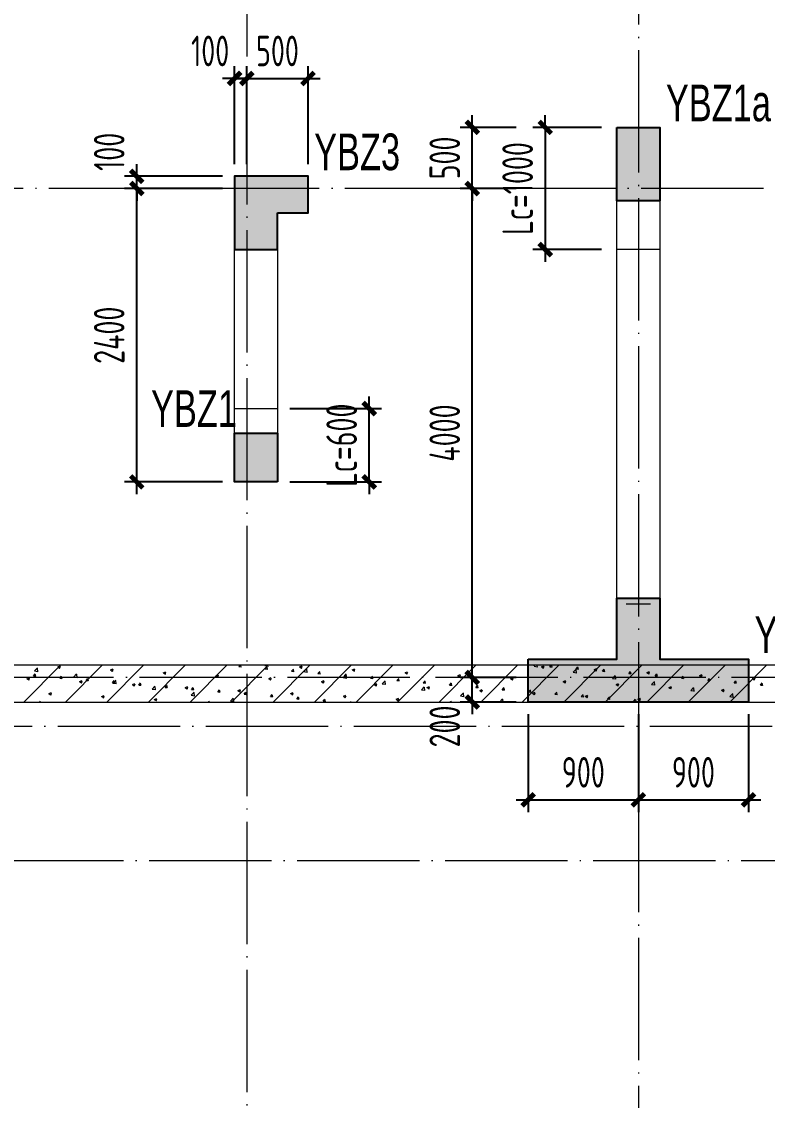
# Model space of a CAD drawing. Extents: x 5874492 to 7194610, y -939842 to -279257.
# Drawn here: x 6312903 to 6318999, y -479348 to -470524 of the extents above; entities that cross this region are included whole.
import ezdxf

# ---------------------------------------------------------------- set-up
doc = ezdxf.new("R2010")
doc.units = 0
doc.header["$LTSCALE"] = 1000
doc.linetypes.add('DOTE', pattern=[2.42, 2, -0.2, 0.02, -0.2])
for name, color, linetype, lineweight in [('A-轴线-塔楼', 1, 'DOTE', 9), ('A-轴线-隔墙', 41, 'DOTE', 9), ('S-基础-DQ', 6, 'Continuous', 20), ('S-基础-HATCH', 251, 'Continuous', 20), ('S-墙柱-DIM', 3, 'Continuous', 20), ('S-墙柱-Lc填充', 8, 'Continuous', 20), ('S-墙柱-WALL', 6, 'Continuous', 20), ('S-轴网-轴线', 1, 'DOTE', 9), ('S-通用-TEXT', 7, 'Continuous', 20)]:
    doc.layers.add(name, color=color, linetype=linetype, lineweight=lineweight)
doc.layers.add('COLU_TH', color=5, linetype='Continuous')
doc.styles.add('BW_Dim', font='Bweng.shx', dxfattribs={"width": 0.7, "bigfont": 'hztxt.shx'})
doc.styles.add('TSSD_Dimension', font='tssdeng.shx', dxfattribs={"width": 0.7, "bigfont": 'tssdchn.shx'})
doc.dimstyles.new('TSSD_100_100', dxfattribs={"dimtxt": 250, "dimasz": 100, "dimexe": 100, "dimexo": 100, "dimgap": 100, "dimtad": 1, "dimdec": 0, "dimzin": 0, "dimdsep": 46, "dimtxsty": 'TSSD_Dimension', "dimblk": 'ARCHTICK', "dimcen": 0, "dimdle": 100, "dimclrt": 7, "dimadec": 0, "dimazin": 0, "dimtfac": 1, "dimtdec": 0, "dimtix": 1, "dimtmove": 2, "dimatfit": 0, "dimfxl": 0, "dimtolj": 1, "dimtzin": 0, "dimarcsym": 0})

# ---------------------------------------------------------------- blocks, each defined once
blk = doc.blocks.new('_ArchTick')
at = {"color": 0, "linetype": 'ByBlock', "const_width": 0.4}
blk.add_lwpolyline([(-0.5, -0.5), (0.5, 0.5)], dxfattribs=at)
blk = doc.blocks.new('*D1912')
at = {"layer": 'Defpoints', "color": 0, "transparency": 16777216}
for p in [(6313844.5, -471889.2), (6314644.5, -471889.2), (6314644.5, -474289.2)]:
    blk.add_point(p, dxfattribs=at)
at = {"layer": 'S-墙柱-DIM', "color": 0, "lineweight": -2, "transparency": 16777216}
for p, q in [((6313844.5, -474389.2), (6313844.5, -471789.2)), ((6314544.5, -471889.2), (6313744.5, -471889.2)), ((6314544.5, -474289.2), (6313744.5, -474289.2))]:
    blk.add_line(p, q, dxfattribs=at)
at = {"layer": 'S-墙柱-DIM', "color": 0, "lineweight": -2, "transparency": 16777216, "xscale": 100, "yscale": 100, "zscale": 100}
for p, rotation in [((6313844.5, -471889.2), 90), ((6313844.5, -474289.2), 270)]:
    blk.add_blockref('_ArchTick', p, dxfattribs=dict(at, rotation=rotation))
at = {"layer": 'S-墙柱-DIM', "color": 7, "transparency": 16777216, "insert": (6313619.5, -473089.2), "char_height": 250, "attachment_point": 5, "rotation": 90, "style": 'TSSD_Dimension'}
blk.add_mtext('\\A1;2400', dxfattribs=at)
blk = doc.blocks.new('*D1913')
at = {"layer": 'Defpoints', "color": 0, "transparency": 16777216}
for p in [(6313844.5, -471789.2), (6314644.5, -471789.2), (6314644.5, -471889.2)]:
    blk.add_point(p, dxfattribs=at)
at = {"layer": 'S-墙柱-DIM', "color": 0, "lineweight": -2, "transparency": 16777216}
for p, q in [((6313844.5, -471789.2), (6313844.5, -471689.2)), ((6314544.5, -471789.2), (6313744.5, -471789.2)), ((6313844.5, -471889.2), (6313844.5, -471789.2)), ((6314544.5, -471889.2), (6313744.5, -471889.2)), ((6313844.5, -471889.2), (6313844.5, -471989.2))]:
    blk.add_line(p, q, dxfattribs=at)
at = {"layer": 'S-墙柱-DIM', "color": 0, "lineweight": -2, "transparency": 16777216, "xscale": 100, "yscale": 100, "zscale": 100}
for p, rotation in [((6313844.5, -471789.2), 270), ((6313844.5, -471889.2), 90)]:
    blk.add_blockref('_ArchTick', p, dxfattribs=dict(at, rotation=rotation))
at = {"layer": 'S-墙柱-DIM', "color": 7, "transparency": 16777216, "insert": (6313619.5, -471589.2), "char_height": 250, "attachment_point": 5, "rotation": 90, "style": 'TSSD_Dimension'}
blk.add_mtext('\\A1;100', dxfattribs=at)
blk = doc.blocks.new('*D1914')
at = {"layer": 'Defpoints', "color": 0, "transparency": 16777216}
for p in [(6314744.5, -470989.2), (6314644.5, -471789.2), (6314744.5, -471789.2)]:
    blk.add_point(p, dxfattribs=at)
at = {"layer": 'S-墙柱-DIM', "color": 0, "lineweight": -2, "transparency": 16777216}
for p, q in [((6314644.5, -471689.2), (6314644.5, -470889.2)), ((6314744.5, -471689.2), (6314744.5, -470889.2)), ((6314644.5, -470989.2), (6314544.5, -470989.2)), ((6314644.5, -470989.2), (6314744.5, -470989.2)), ((6314744.5, -470989.2), (6314844.5, -470989.2))]:
    blk.add_line(p, q, dxfattribs=at)
at = {"layer": 'S-墙柱-DIM', "color": 0, "lineweight": -2, "transparency": 16777216, "xscale": 100, "yscale": 100, "zscale": 100}
blk.add_blockref('_ArchTick', (6314644.5, -470989.2), dxfattribs=at)
at = {"layer": 'S-墙柱-DIM', "color": 0, "lineweight": -2, "transparency": 16777216, "xscale": 100, "yscale": 100, "zscale": 100, "rotation": 180}
blk.add_blockref('_ArchTick', (6314744.5, -470989.2), dxfattribs=at)
at = {"layer": 'S-墙柱-DIM', "color": 7, "transparency": 16777216, "insert": (6314444.5, -470764.2), "char_height": 250, "attachment_point": 5, "style": 'TSSD_Dimension'}
blk.add_mtext('\\A1;100', dxfattribs=at)
blk = doc.blocks.new('*D1915')
at = {"layer": 'Defpoints', "color": 0, "transparency": 16777216}
for p in [(6315244.5, -470989.2), (6314744.5, -471789.2), (6315244.5, -471789.2)]:
    blk.add_point(p, dxfattribs=at)
at = {"layer": 'S-墙柱-DIM', "color": 0, "lineweight": -2, "transparency": 16777216}
for p, q in [((6314744.5, -471689.2), (6314744.5, -470889.2)), ((6315244.5, -471689.2), (6315244.5, -470889.2)), ((6314744.5, -470989.2), (6314644.5, -470989.2)), ((6314744.5, -470989.2), (6315244.5, -470989.2)), ((6315244.5, -470989.2), (6315344.5, -470989.2))]:
    blk.add_line(p, q, dxfattribs=at)
at = {"layer": 'S-墙柱-DIM', "color": 0, "lineweight": -2, "transparency": 16777216, "xscale": 100, "yscale": 100, "zscale": 100}
blk.add_blockref('_ArchTick', (6314744.5, -470989.2), dxfattribs=at)
at = {"layer": 'S-墙柱-DIM', "color": 0, "lineweight": -2, "transparency": 16777216, "xscale": 100, "yscale": 100, "zscale": 100, "rotation": 180}
blk.add_blockref('_ArchTick', (6315244.5, -470989.2), dxfattribs=at)
at = {"layer": 'S-墙柱-DIM', "color": 7, "transparency": 16777216, "insert": (6314994.5, -470764.2), "char_height": 250, "attachment_point": 5, "style": 'TSSD_Dimension'}
blk.add_mtext('\\A1;500', dxfattribs=at)
blk = doc.blocks.new('*D1925')
at = {"layer": 'Defpoints', "color": 0, "transparency": 16777216}
for p in [(6316587.1, -475889.2), (6317044.5, -475889.2), (6317044.5, -476089.2)]:
    blk.add_point(p, dxfattribs=at)
at = {"layer": 'S-墙柱-DIM', "color": 0, "lineweight": -2, "transparency": 16777216}
for p, q in [((6316587.1, -475889.2), (6316587.1, -475789.2)), ((6316944.5, -475889.2), (6316487.1, -475889.2)), ((6316587.1, -476089.2), (6316587.1, -475889.2)), ((6316944.5, -476089.2), (6316487.1, -476089.2)), ((6316587.1, -476089.2), (6316587.1, -476189.2))]:
    blk.add_line(p, q, dxfattribs=at)
at = {"layer": 'S-墙柱-DIM', "color": 0, "lineweight": -2, "transparency": 16777216, "xscale": 100, "yscale": 100, "zscale": 100}
for p, rotation in [((6316587.1, -475889.2), 270), ((6316587.1, -476089.2), 90)]:
    blk.add_blockref('_ArchTick', p, dxfattribs=dict(at, rotation=rotation))
at = {"layer": 'S-墙柱-DIM', "color": 7, "transparency": 16777216, "insert": (6316362.1, -476289.2), "char_height": 250, "attachment_point": 5, "rotation": 90, "style": 'TSSD_Dimension'}
blk.add_mtext('\\A1;200', dxfattribs=at)
blk = doc.blocks.new('*D1926')
at = {"layer": 'Defpoints', "color": 0, "transparency": 16777216}
for p in [(6316587.1, -471889.2), (6317044.5, -471889.2), (6317044.5, -475889.2)]:
    blk.add_point(p, dxfattribs=at)
at = {"layer": 'S-墙柱-DIM', "color": 0, "lineweight": -2, "transparency": 16777216}
for p, q in [((6316587.1, -475989.2), (6316587.1, -471789.2)), ((6316944.5, -471889.2), (6316487.1, -471889.2)), ((6316944.5, -475889.2), (6316487.1, -475889.2))]:
    blk.add_line(p, q, dxfattribs=at)
at = {"layer": 'S-墙柱-DIM', "color": 0, "lineweight": -2, "transparency": 16777216, "xscale": 100, "yscale": 100, "zscale": 100}
for p, rotation in [((6316587.1, -471889.2), 90), ((6316587.1, -475889.2), 270)]:
    blk.add_blockref('_ArchTick', p, dxfattribs=dict(at, rotation=rotation))
at = {"layer": 'S-墙柱-DIM', "color": 7, "transparency": 16777216, "insert": (6316362.1, -473889.2), "char_height": 250, "attachment_point": 5, "rotation": 90, "style": 'TSSD_Dimension'}
blk.add_mtext('\\A1;4000', dxfattribs=at)
blk = doc.blocks.new('*D1927')
at = {"layer": 'Defpoints', "color": 0, "transparency": 16777216}
for p in [(6316587.1, -471389.2), (6317044.5, -471389.2), (6317044.5, -471889.2)]:
    blk.add_point(p, dxfattribs=at)
at = {"layer": 'S-墙柱-DIM', "color": 0, "lineweight": -2, "transparency": 16777216}
for p, q in [((6316587.1, -471389.2), (6316587.1, -471289.2)), ((6316944.5, -471389.2), (6316487.1, -471389.2)), ((6316587.1, -471889.2), (6316587.1, -471389.2)), ((6316944.5, -471889.2), (6316487.1, -471889.2)), ((6316587.1, -471889.2), (6316587.1, -471989.2))]:
    blk.add_line(p, q, dxfattribs=at)
at = {"layer": 'S-墙柱-DIM', "color": 0, "lineweight": -2, "transparency": 16777216, "xscale": 100, "yscale": 100, "zscale": 100}
for p, rotation in [((6316587.1, -471389.2), 270), ((6316587.1, -471889.2), 90)]:
    blk.add_blockref('_ArchTick', p, dxfattribs=dict(at, rotation=rotation))
at = {"layer": 'S-墙柱-DIM', "color": 7, "transparency": 16777216, "insert": (6316362.1, -471639.2), "char_height": 250, "attachment_point": 5, "rotation": 90, "style": 'TSSD_Dimension'}
blk.add_mtext('\\A1;500', dxfattribs=at)
blk = doc.blocks.new('*D1928')
at = {"layer": 'Defpoints', "color": 0, "transparency": 16777216}
for p in [(6317044.5, -476089.2), (6317944.5, -476089.2), (6317944.5, -476889.2)]:
    blk.add_point(p, dxfattribs=at)
at = {"layer": 'S-墙柱-DIM', "color": 0, "lineweight": -2, "transparency": 16777216}
for p, q in [((6317044.5, -476189.2), (6317044.5, -476989.2)), ((6317944.5, -476189.2), (6317944.5, -476989.2)), ((6316944.5, -476889.2), (6318044.5, -476889.2))]:
    blk.add_line(p, q, dxfattribs=at)
at = {"layer": 'S-墙柱-DIM', "color": 0, "lineweight": -2, "transparency": 16777216, "xscale": 100, "yscale": 100, "zscale": 100, "rotation": 180}
blk.add_blockref('_ArchTick', (6317044.5, -476889.2), dxfattribs=at)
at = {"layer": 'S-墙柱-DIM', "color": 0, "lineweight": -2, "transparency": 16777216, "xscale": 100, "yscale": 100, "zscale": 100}
blk.add_blockref('_ArchTick', (6317944.5, -476889.2), dxfattribs=at)
at = {"layer": 'S-墙柱-DIM', "color": 7, "transparency": 16777216, "insert": (6317494.5, -476664.2), "char_height": 250, "attachment_point": 5, "style": 'TSSD_Dimension'}
blk.add_mtext('\\A1;900', dxfattribs=at)
blk = doc.blocks.new('*D1929')
at = {"layer": 'Defpoints', "color": 0, "transparency": 16777216}
for p in [(6317944.5, -476089.2), (6318844.5, -476089.2), (6318844.5, -476889.2)]:
    blk.add_point(p, dxfattribs=at)
at = {"layer": 'S-墙柱-DIM', "color": 0, "lineweight": -2, "transparency": 16777216}
for p, q in [((6317944.5, -476189.2), (6317944.5, -476989.2)), ((6318844.5, -476189.2), (6318844.5, -476989.2)), ((6317844.5, -476889.2), (6318944.5, -476889.2))]:
    blk.add_line(p, q, dxfattribs=at)
at = {"layer": 'S-墙柱-DIM', "color": 0, "lineweight": -2, "transparency": 16777216, "xscale": 100, "yscale": 100, "zscale": 100, "rotation": 180}
blk.add_blockref('_ArchTick', (6317944.5, -476889.2), dxfattribs=at)
at = {"layer": 'S-墙柱-DIM', "color": 0, "lineweight": -2, "transparency": 16777216, "xscale": 100, "yscale": 100, "zscale": 100}
blk.add_blockref('_ArchTick', (6318844.5, -476889.2), dxfattribs=at)
at = {"layer": 'S-墙柱-DIM', "color": 7, "transparency": 16777216, "insert": (6318394.5, -476664.2), "char_height": 250, "attachment_point": 5, "style": 'TSSD_Dimension'}
blk.add_mtext('\\A1;900', dxfattribs=at)
blk = doc.blocks.new('*D1939')
at = {"layer": 'Defpoints', "color": 0, "transparency": 16777216}
for p in [(6314994.5, -473689.2), (6315744.5, -473689.2), (6314994.5, -474289.2)]:
    blk.add_point(p, dxfattribs=at)
at = {"layer": 'S-墙柱-DIM', "color": 0, "lineweight": -2, "transparency": 16777216}
for p, q in [((6315744.5, -473689.2), (6315744.5, -473589.2)), ((6315094.5, -473689.2), (6315844.5, -473689.2)), ((6315744.5, -474289.2), (6315744.5, -473689.2)), ((6315094.5, -474289.2), (6315844.5, -474289.2)), ((6315744.5, -474289.2), (6315744.5, -474389.2))]:
    blk.add_line(p, q, dxfattribs=at)
at = {"layer": 'S-墙柱-DIM', "color": 0, "lineweight": -2, "transparency": 16777216, "xscale": 100, "yscale": 100, "zscale": 100}
for p, rotation in [((6315744.5, -473689.2), 270), ((6315744.5, -474289.2), 90)]:
    blk.add_blockref('_ArchTick', p, dxfattribs=dict(at, rotation=rotation))
at = {"layer": 'S-墙柱-DIM', "color": 7, "transparency": 16777216, "insert": (6315519.5, -473989.2), "char_height": 250, "attachment_point": 5, "rotation": 90, "style": 'TSSD_Dimension'}
blk.add_mtext('\\A1;Lc=600', dxfattribs=at)
blk = doc.blocks.new('*D1941')
at = {"layer": 'Defpoints', "color": 0, "transparency": 16777216}
for p in [(6317744.5, -471389.2), (6317183, -472389.2), (6317744.5, -472389.2)]:
    blk.add_point(p, dxfattribs=at)
at = {"layer": 'S-墙柱-DIM', "color": 0, "lineweight": -2, "transparency": 16777216}
for p, q in [((6317183, -471389.2), (6317183, -471289.2)), ((6317644.5, -471389.2), (6317083, -471389.2)), ((6317183, -471389.2), (6317183, -472389.2)), ((6317644.5, -472389.2), (6317083, -472389.2)), ((6317183, -472389.2), (6317183, -472489.2))]:
    blk.add_line(p, q, dxfattribs=at)
at = {"layer": 'S-墙柱-DIM', "color": 0, "lineweight": -2, "transparency": 16777216, "xscale": 100, "yscale": 100, "zscale": 100}
for p, rotation in [((6317183, -471389.2), 270), ((6317183, -472389.2), 90)]:
    blk.add_blockref('_ArchTick', p, dxfattribs=dict(at, rotation=rotation))
at = {"layer": 'S-墙柱-DIM', "color": 7, "transparency": 16777216, "insert": (6316958, -471889.2), "char_height": 250, "attachment_point": 5, "rotation": 90, "style": 'TSSD_Dimension'}
blk.add_mtext('\\A1;Lc=1000', dxfattribs=at)
blk = doc.blocks.new('A$C3FF375C5')
at = {"layer": 'A-轴线-塔楼', "linetype": 'DOTE', "ltscale": 0.5}
for p, q in [((30300, 18440.3), (30300, -8548.9)), ((27100, 8500), (27100, -8548.9)), ((33741.8, 4000), (12955.9, 4000)), ((59891.4, 0), (-2283.6, 0))]:
    blk.add_line(p, q, dxfattribs=at)
at = {"layer": 'A-轴线-隔墙', "ltscale": 0.5}
for p, q in [((33814.3, -400), (-2283.6, -400)), ((38190.5, -1500), (-2283.6, -1500))]:
    blk.add_line(p, q, dxfattribs=at)
blk = doc.blocks.new('sfdgjhgfhgkjhk')
at = {"layer": 'S-基础-DQ'}
for points in [[(6945492.3, 358792.4), (6945492.3, 356336.1), (6963809.2, 356336.1), (6963809.2, 354236.1), (6966809.2, 354236.1), (6966809.2, 354586.1), (6971909.2, 354586.1), (6971909.2, 347036.1), (6977909.2, 347036.1), (6977909.2, 339686.1), (6931592.3, 339686.1), (6931592.3, 336293.7)], [(6931892.3, 336293.7), (6931892.3, 339386.1), (6978209.2, 339386.1), (6978209.2, 347336.1), (6972209.2, 347336.1), (6972209.2, 354886.1), (6966509.2, 354886.1), (6966509.2, 354536.1), (6964109.2, 354536.1), (6964109.2, 356636.1), (6945792.3, 356636.1), (6945792.3, 358792.4)]]:
    blk.add_lwpolyline(points, dxfattribs=at)
at = {"layer": 'S-基础-HATCH'}
for p, q in [((6956186.8, 339386.1), (6956486.8, 339686.1)), ((6956274.1, 339640.7), (6956297.5, 339665)), ((6956301.4, 339633.7), (6956298.1, 339662.2)), ((6956463.1, 339673.5), (6956484.1, 339681.6)), ((6956463.1, 339673.5), (6956478, 339663.5)), ((6956478.7, 339660.1), (6956484.8, 339678.3)), ((6956526.3, 339386.1), (6956826.3, 339686.1)), ((6956865.7, 339386.1), (6957165.7, 339686.1)), ((6956894.2, 339649.5), (6956915.2, 339657.6)), ((6956894.2, 339649.5), (6956909.2, 339639.4)), ((6956909.8, 339636.1), (6956915.9, 339654.2)), ((6957205.1, 339386.1), (6957505.1, 339686.1)), ((6957544.5, 339386.1), (6957844.5, 339686.1)), ((6957883.9, 339386.1), (6958183.9, 339686.1)), ((6957944.9, 339675.2), (6957954.1, 339686.1)), ((6957944.9, 339675.2), (6957962.8, 339673.6)), ((6957963.5, 339670.3), (6957960.6, 339686.1)), ((6958024.2, 339684.8), (6958024.6, 339686.1)), ((6958155.4, 339684.6), (6958156.8, 339686.1)), ((6958155.4, 339684.6), (6958182.1, 339680.5)), ((6958160.1, 339656.4), (6958174.5, 339673.6)), ((6958160.1, 339656.4), (6958178, 339654.8)), ((6958178.7, 339651.4), (6958175.2, 339670.3)), ((6958182.7, 339677.6), (6958181.7, 339686.1)), ((6958223.3, 339386.1), (6958523.3, 339686.1)), ((6958375.3, 339637.5), (6958389.7, 339654.8)), ((6958393.9, 339632.6), (6958390.4, 339651.4)), ((6958439.7, 339674.2), (6958460.7, 339682.2)), ((6958439.7, 339674.2), (6958454.6, 339664.1)), ((6958455.3, 339660.8), (6958461.4, 339678.9)), ((6958475.6, 339635), (6958498.9, 339659.3)), ((6958502.9, 339628), (6958499.6, 339656.5)), ((6958562.7, 339386.1), (6958862.7, 339686.1)), ((6958870.9, 339650.2), (6958891.9, 339658.2)), ((6958870.9, 339650.2), (6958885.8, 339640.1)), ((6958886.5, 339636.8), (6958892.5, 339654.9)), ((6958902.1, 339386.1), (6959202.1, 339686.1)), ((6959241.5, 339386.1), (6959541.5, 339686.1)), ((6959581, 339386.1), (6959881, 339686.1)), ((6959920.4, 339386.1), (6960220.4, 339686.1)), ((6960000.8, 339685.5), (6960001, 339686.1)), ((6960259.8, 339386.1), (6960559.8, 339686.1)), ((6960356.8, 339678.9), (6960363.7, 339686.1)), ((6960356.8, 339678.9), (6960383.5, 339674.8)), ((6960384.1, 339671.9), (6960382.5, 339686.1)), ((6960416.3, 339674.8), (6960437.4, 339682.9)), ((6960416.3, 339674.8), (6960431.3, 339664.8)), ((6960431.9, 339661.4), (6960438, 339679.6)), ((6960485.4, 339674.9), (6960494.8, 339686.1)), ((6960485.4, 339674.9), (6960503.3, 339673.4)), ((6960504, 339670), (6960501, 339686.1)), ((6960599.2, 339386.1), (6960899.2, 339686.1)), ((6960677, 339629.3), (6960700.4, 339653.6)), ((6960700.6, 339656.1), (6960715, 339673.3)), ((6960700.6, 339656.1), (6960718.5, 339654.5)), ((6960704.3, 339622.3), (6960701, 339650.8)), ((6960719.2, 339651.2), (6960715.7, 339670)), ((6960847.5, 339650.8), (6960868.5, 339658.9)), ((6960847.5, 339650.8), (6960862.4, 339640.7)), ((6960863.1, 339637.4), (6960869.2, 339655.5)), ((6960915.8, 339637.3), (6960930.2, 339654.5)), ((6960934.4, 339632.4), (6960930.9, 339651.2)), ((6960938.6, 339386.1), (6961238.6, 339686.1)), ((6961278, 339386.1), (6961578, 339686.1)), ((6961617.4, 339386.1), (6961917.4, 339686.1)), ((6961956.8, 339386.1), (6962256.8, 339686.1)), ((6961977.4, 339686.1), (6961977.4, 339686.1)), ((6956211, 339576.8), (6956232, 339584.8)), ((6956211, 339576.8), (6956226, 339566.7)), ((6956226.6, 339563.4), (6956232.7, 339581.5)), ((6956265.1, 339600.1), (6956279.6, 339617.4)), ((6956265.1, 339600.1), (6956283, 339598.6)), ((6956274.1, 339640.7), (6956300.8, 339636.5)), ((6956283.7, 339595.2), (6956280.2, 339614)), ((6956480.3, 339581.3), (6956494.7, 339598.5)), ((6956480.3, 339581.3), (6956498.2, 339579.7)), ((6956498.9, 339576.4), (6956495.4, 339595.2)), ((6956594.3, 339591), (6956617.7, 339615.4)), ((6956594.3, 339591), (6956621, 339586.9)), ((6956621.6, 339584), (6956618.3, 339612.5)), ((6956642.2, 339552.7), (6956663.2, 339560.8)), ((6956657.8, 339539.3), (6956663.8, 339557.5)), ((6956695.5, 339562.5), (6956709.9, 339579.7)), ((6956695.5, 339562.5), (6956713.4, 339560.9)), ((6956714.1, 339557.6), (6956710.6, 339576.4)), ((6956910.6, 339543.7), (6956925.1, 339560.9)), ((6956914.5, 339541.4), (6956937.8, 339565.7)), ((6956929.2, 339538.7), (6956925.8, 339557.5)), ((6956941.8, 339534.4), (6956938.5, 339562.8)), ((6957325.4, 339625.5), (6957346.4, 339633.5)), ((6957325.4, 339625.5), (6957340.3, 339615.4)), ((6957341, 339612.1), (6957347.1, 339630.2)), ((6957756.5, 339601.4), (6957777.5, 339609.5)), ((6957756.5, 339601.4), (6957771.4, 339591.4)), ((6957772.1, 339588.1), (6957778.2, 339606.2)), ((6958187.7, 339577.4), (6958208.7, 339585.5)), ((6958187.7, 339577.4), (6958202.6, 339567.4)), ((6958203.2, 339564), (6958209.3, 339582.2)), ((6958375.3, 339637.5), (6958393.2, 339636)), ((6958475.6, 339635), (6958502.2, 339630.8)), ((6958590.4, 339618.7), (6958604.9, 339635.9)), ((6958590.4, 339618.7), (6958608.4, 339617.1)), ((6958609, 339613.8), (6958605.6, 339632.6)), ((6958618.8, 339553.4), (6958639.8, 339561.5)), ((6958634.4, 339540), (6958640.5, 339558.1)), ((6958795.7, 339585.3), (6958819.1, 339609.7)), ((6958795.7, 339585.3), (6958822.4, 339581.2)), ((6958805.6, 339599.9), (6958820.1, 339617.1)), ((6958805.6, 339599.9), (6958823.5, 339598.3)), ((6958823.1, 339578.3), (6958819.7, 339606.8)), ((6958824.2, 339595), (6958820.7, 339613.8)), ((6959020.8, 339581.1), (6959035.2, 339598.3)), ((6959020.8, 339581.1), (6959038.7, 339579.5)), ((6959039.4, 339576.1), (6959035.9, 339594.9)), ((6959115.9, 339535.7), (6959139.3, 339560)), ((6959143.2, 339528.7), (6959139.9, 339557.1)), ((6959236, 339562.2), (6959250.4, 339579.5)), ((6959236, 339562.2), (6959253.9, 339560.7)), ((6959254.6, 339557.3), (6959251.1, 339576.1)), ((6959302, 339626.1), (6959323, 339634.2)), ((6959302, 339626.1), (6959316.9, 339616.1)), ((6959317.6, 339612.7), (6959323.7, 339630.9)), ((6959451.1, 339543.4), (6959465.6, 339560.6)), ((6959469.7, 339538.5), (6959466.3, 339557.3)), ((6959733.1, 339602.1), (6959754.1, 339610.2)), ((6959733.1, 339602.1), (6959748.1, 339592)), ((6959748.7, 339588.7), (6959754.8, 339606.8)), ((6960164.3, 339578.1), (6960185.3, 339586.1)), ((6960164.3, 339578.1), (6960179.2, 339568)), ((6960179.9, 339564.7), (6960186, 339582.8)), ((6960595.4, 339554), (6960616.4, 339562.1)), ((6960611, 339540.7), (6960617.1, 339558.8)), ((6960677, 339629.3), (6960703.7, 339625.1)), ((6960915.8, 339637.3), (6960933.7, 339635.7)), ((6960997.2, 339579.6), (6961020.5, 339604)), ((6960997.2, 339579.6), (6961023.8, 339575.5)), ((6961024.5, 339572.6), (6961021.2, 339601.1)), ((6961130.9, 339618.5), (6961145.4, 339635.7)), ((6961130.9, 339618.5), (6961148.9, 339616.9)), ((6961149.5, 339613.5), (6961146.1, 339632.3)), ((6961278.6, 339626.8), (6961299.6, 339634.8)), ((6961278.6, 339626.8), (6961293.5, 339616.7)), ((6961294.2, 339613.4), (6961300.3, 339631.5)), ((6961346.1, 339599.6), (6961360.6, 339616.9)), ((6961346.1, 339599.6), (6961364.1, 339598.1)), ((6961364.7, 339594.7), (6961361.2, 339613.5)), ((6961561.3, 339580.8), (6961575.8, 339598)), ((6961561.3, 339580.8), (6961579.2, 339579.2)), ((6961579.9, 339575.9), (6961576.4, 339594.7)), ((6961709.8, 339602.8), (6961730.8, 339610.8)), ((6961709.8, 339602.8), (6961724.7, 339592.7)), ((6961725.4, 339589.4), (6961731.4, 339607.5)), ((6961776.5, 339562), (6961790.9, 339579.2)), ((6961776.5, 339562), (6961794.4, 339560.4)), ((6961795.1, 339557.1), (6961791.6, 339575.9)), ((6961991.7, 339543.2), (6962006.1, 339560.4)), ((6962010.3, 339538.2), (6962006.8, 339557)), ((6962140.9, 339578.7), (6962161.9, 339586.8)), ((6962140.9, 339578.7), (6962155.8, 339568.7)), ((6962156.5, 339565.3), (6962162.6, 339583.5)), ((6956642.2, 339552.7), (6956657.1, 339542.7)), ((6956910.6, 339543.7), (6956928.6, 339542.1)), ((6956914.5, 339541.4), (6956941.1, 339537.2)), ((6957073.3, 339528.7), (6957094.3, 339536.8)), ((6957073.3, 339528.7), (6957088.2, 339518.6)), ((6957088.9, 339515.3), (6957095, 339533.4)), ((6957125.8, 339524.8), (6957140.3, 339542.1)), ((6957125.8, 339524.8), (6957143.7, 339523.3)), ((6957144.4, 339519.9), (6957140.9, 339538.7)), ((6957234.6, 339491.7), (6957258, 339516)), ((6957234.6, 339491.7), (6957261.3, 339487.6)), ((6957262, 339484.7), (6957258.7, 339513.2)), ((6957341, 339506), (6957355.5, 339523.2)), ((6957341, 339506), (6957358.9, 339504.4)), ((6957359.6, 339501.1), (6957356.1, 339519.9)), ((6957504.5, 339504.7), (6957525.5, 339512.7)), ((6957504.5, 339504.7), (6957519.4, 339494.6)), ((6957520, 339491.3), (6957526.1, 339509.4)), ((6957556.2, 339487.2), (6957570.6, 339504.4)), ((6957556.2, 339487.2), (6957574.1, 339485.6)), ((6957574.8, 339482.3), (6957571.3, 339501.1)), ((6957771.3, 339468.4), (6957785.8, 339485.6)), ((6957771.3, 339468.4), (6957789.3, 339466.8)), ((6957789.9, 339463.4), (6957786.5, 339482.2)), ((6957935.6, 339480.7), (6957956.6, 339488.7)), ((6957935.6, 339480.7), (6957950.5, 339470.6)), ((6957951.2, 339467.3), (6957957.3, 339485.4)), ((6958618.8, 339553.4), (6958633.7, 339543.3)), ((6959049.9, 339529.4), (6959070.9, 339537.4)), ((6959049.9, 339529.4), (6959064.9, 339519.3)), ((6959065.5, 339516), (6959071.6, 339534.1)), ((6959115.9, 339535.7), (6959142.6, 339531.5)), ((6959436.1, 339486), (6959459.4, 339510.4)), ((6959436.1, 339486), (6959462.8, 339481.9)), ((6959451.1, 339543.4), (6959469.1, 339541.8)), ((6959463.4, 339479), (6959460.1, 339507.5)), ((6959481.1, 339505.3), (6959502.1, 339513.4)), ((6959481.1, 339505.3), (6959496, 339495.3)), ((6959496.7, 339491.9), (6959502.7, 339510.1)), ((6959666.3, 339524.6), (6959680.8, 339541.8)), ((6959666.3, 339524.6), (6959684.3, 339523)), ((6959684.9, 339519.7), (6959681.5, 339538.5)), ((6959881.5, 339505.8), (6959896, 339523)), ((6959881.5, 339505.8), (6959899.4, 339504.2)), ((6959900.1, 339500.8), (6959896.6, 339519.6)), ((6959912.2, 339481.3), (6959933.2, 339489.4)), ((6959912.2, 339481.3), (6959927.1, 339471.2)), ((6959927.8, 339467.9), (6959933.9, 339486)), ((6960096.7, 339486.9), (6960111.1, 339504.2)), ((6960096.7, 339486.9), (6960114.6, 339485.4)), ((6960115.3, 339482), (6960111.8, 339500.8)), ((6960311.9, 339468.1), (6960326.3, 339485.3)), ((6960311.9, 339468.1), (6960329.8, 339466.5)), ((6960330.5, 339463.2), (6960327, 339482)), ((6960595.4, 339554), (6960610.3, 339544)), ((6961026.6, 339530), (6961047.6, 339538.1)), ((6961026.6, 339530), (6961041.5, 339520)), ((6961042.1, 339516.6), (6961048.2, 339534.8)), ((6961317.3, 339530), (6961340.7, 339554.3)), ((6961317.3, 339530), (6961344, 339525.8)), ((6961344.7, 339523), (6961341.3, 339551.4)), ((6961457.7, 339506), (6961478.7, 339514.1)), ((6961457.7, 339506), (6961472.6, 339495.9)), ((6961473.3, 339492.6), (6961479.4, 339510.7)), ((6961637.5, 339480.3), (6961660.9, 339504.7)), ((6961637.5, 339480.3), (6961664.2, 339476.2)), ((6961664.8, 339473.3), (6961661.5, 339501.8)), ((6961888.8, 339482), (6961909.8, 339490)), ((6961888.8, 339482), (6961903.8, 339471.9)), ((6961904.4, 339468.6), (6961910.5, 339486.7)), ((6961991.7, 339543.2), (6962009.6, 339541.6)), ((6962206.8, 339524.3), (6962221.3, 339541.6)), ((6962206.8, 339524.3), (6962224.8, 339522.8)), ((6962225.4, 339519.4), (6962222, 339538.2)), ((6956316.5, 339386.1), (6956321.2, 339391.7)), ((6956322.3, 339386.1), (6956321.9, 339388.4)), ((6956390.1, 339456), (6956411.1, 339464)), ((6956390.1, 339456), (6956405, 339445.9)), ((6956405.7, 339442.6), (6956411.8, 339460.7)), ((6956821.2, 339432), (6956842.3, 339440)), ((6956821.2, 339432), (6956836.2, 339421.9)), ((6956836.8, 339418.6), (6956842.9, 339436.7)), ((6957252.4, 339407.9), (6957273.4, 339416)), ((6957252.4, 339407.9), (6957267.3, 339397.9)), ((6957268, 339394.5), (6957274.1, 339412.7)), ((6957554.8, 339442), (6957578.2, 339466.4)), ((6957554.8, 339442), (6957581.5, 339437.9)), ((6957582.1, 339435), (6957578.8, 339463.5)), ((6957689.3, 339386.1), (6957704.5, 339392)), ((6957704.4, 339386.1), (6957705.2, 339388.6)), ((6957875, 339392.4), (6957898.3, 339416.7)), ((6957875, 339392.4), (6957901.7, 339388.2)), ((6957902.2, 339386.1), (6957899, 339413.9)), ((6957986.5, 339449.5), (6958001, 339466.8)), ((6957986.5, 339449.5), (6958004.5, 339448)), ((6958005.1, 339444.6), (6958001.7, 339463.4)), ((6958201.7, 339430.7), (6958216.2, 339447.9)), ((6958201.7, 339430.7), (6958219.6, 339429.1)), ((6958220.3, 339425.8), (6958216.8, 339444.6)), ((6958366.7, 339456.6), (6958387.7, 339464.7)), ((6958366.7, 339456.6), (6958381.7, 339446.6)), ((6958382.3, 339443.2), (6958388.4, 339461.4)), ((6958416.9, 339411.9), (6958431.3, 339429.1)), ((6958416.9, 339411.9), (6958434.8, 339410.3)), ((6958435.5, 339407), (6958432, 339425.8)), ((6958632.1, 339393), (6958646.5, 339410.3)), ((6958632.1, 339393), (6958650, 339391.5)), ((6958650.7, 339388.1), (6958647.2, 339406.9)), ((6958797.9, 339432.6), (6958818.9, 339440.7)), ((6958797.9, 339432.6), (6958812.8, 339422.5)), ((6958813.5, 339419.2), (6958819.5, 339437.3)), ((6958857.2, 339386.1), (6958861.7, 339391.5)), ((6958862.7, 339386.1), (6958862.4, 339388.1)), ((6959229, 339408.6), (6959250, 339416.6)), ((6959229, 339408.6), (6959243.9, 339398.5)), ((6959244.6, 339395.2), (6959250.7, 339413.3)), ((6959664.2, 339386.1), (6959681.2, 339392.6)), ((6959680.8, 339386.1), (6959681.8, 339389.3)), ((6959756.2, 339436.3), (6959779.6, 339460.7)), ((6959756.2, 339436.3), (6959782.9, 339432.2)), ((6959783.6, 339429.3), (6959780.3, 339457.8)), ((6960076.4, 339386.7), (6960099.8, 339411)), ((6960076.4, 339386.7), (6960080.1, 339386.1)), ((6960103, 339386.1), (6960100.4, 339408.2)), ((6960343.4, 339457.3), (6960364.4, 339465.3)), ((6960343.4, 339457.3), (6960358.3, 339447.2)), ((6960358.9, 339443.9), (6960365, 339462)), ((6960527, 339449.3), (6960541.5, 339466.5)), ((6960527, 339449.3), (6960545, 339447.7)), ((6960545.6, 339444.4), (6960542.2, 339463.2)), ((6960742.2, 339430.4), (6960756.7, 339447.7)), ((6960742.2, 339430.5), (6960760.1, 339428.9)), ((6960760.8, 339425.5), (6960757.3, 339444.3)), ((6960774.5, 339433.3), (6960795.5, 339441.3)), ((6960774.5, 339433.3), (6960789.4, 339423.2)), ((6960790.1, 339419.9), (6960796.2, 339438)), ((6960957.4, 339411.6), (6960971.9, 339428.9)), ((6960957.4, 339411.6), (6960975.3, 339410.1)), ((6960976, 339406.7), (6960972.5, 339425.5)), ((6961172.6, 339392.8), (6961187, 339410)), ((6961172.6, 339392.8), (6961190.5, 339391.2)), ((6961191.2, 339387.9), (6961187.7, 339406.7)), ((6961205.6, 339409.2), (6961226.6, 339417.3)), ((6961205.6, 339409.2), (6961220.6, 339399.2)), ((6961221.2, 339395.8), (6961227.3, 339414)), ((6961397.9, 339386.1), (6961402.2, 339391.2)), ((6961403.2, 339386.1), (6961402.9, 339387.9)), ((6961639.2, 339386.1), (6961657.8, 339393.3)), ((6961657.2, 339386.1), (6961658.4, 339389.9)), ((6961957.7, 339430.6), (6961981, 339455)), ((6961957.7, 339430.6), (6961984.4, 339426.5)), ((6961985, 339423.6), (6961981.7, 339452.1))]:
    blk.add_line(p, q, dxfattribs=at)

msp = doc.modelspace()

# ---------------------------------------------------------------- hatches: boundary and pattern name
at = {"layer": 'S-基础-HATCH'}
h = msp.add_hatch(color=256, dxfattribs=at)
h.paths.add_polyline_path([(6328994.5, -466659.2), (6328644.5, -466659.2), (6328644.5, -466189.2), (6328494.5, -466189.2), (6328494.5, -465989.2), (6328344.5, -465989.2), (6328344.5, -465689.2), (6328644.5, -465689.2), (6328644.5, -465389.2), (6328994.5, -465389.2)])
h.paths.add_polyline_path([(6293494.5, -466659.2), (6293844.5, -466659.2), (6293844.5, -466189.2), (6293994.5, -466189.2), (6293994.5, -465989.2), (6294144.5, -465989.2), (6294144.5, -465689.2), (6293844.5, -465689.2), (6293844.5, -465389.2), (6293494.5, -465389.2)])
h.paths.add_polyline_path([(6300644.5, -463139.2), (6300644.5, -463439.2), (6300944.5, -463439.2), (6300944.5, -463364.2), (6301144.5, -463364.2), (6301144.5, -462864.2), (6300944.5, -462864.2), (6300944.5, -462639.2), (6300644.5, -462639.2), (6300644.5, -462939.2), (6300344.5, -462939.2), (6300344.5, -463139.2)])
h.paths.add_polyline_path([(6314194.5, -464389.2), (6313894.5, -464389.2), (6313894.5, -463489.2), (6313594.5, -463489.2), (6313594.5, -463189.2), (6314394.6, -463189.2), (6314394.6, -463689.2), (6314194.5, -463689.2)])
h.paths.add_polyline_path([(6308294.5, -464389.2), (6308594.5, -464389.2), (6308594.5, -463489.2), (6308894.5, -463489.2), (6308894.5, -463189.2), (6308094.5, -463189.2), (6308094.5, -463689.2), (6308294.5, -463689.2)])
h.paths.add_polyline_path([(6311794.5, -463289.2), (6312294.5, -463289.2), (6312294.5, -462889.2), (6312494.5, -462889.2), (6312494.5, -463189.2), (6312794.5, -463189.2), (6312794.5, -463489.2), (6311794.5, -463489.2)])
h.paths.add_polyline_path([(6310694.5, -463289.2), (6310194.5, -463289.2), (6310194.5, -462889.2), (6309994.5, -462889.2), (6309994.5, -463189.2), (6309694.5, -463189.2), (6309694.5, -463489.2), (6310694.5, -463489.2)])
h.paths.add_polyline_path([(6312494.5, -461889.2), (6312294.5, -461889.2), (6312294.5, -461189.2), (6311994.5, -461189.2), (6311994.5, -460989.2), (6312894.5, -460989.2), (6312894.5, -461589.2), (6312494.5, -461589.2)])
h.paths.add_polyline_path([(6309994.5, -461889.2), (6310194.5, -461889.2), (6310194.5, -461189.2), (6310494.5, -461189.2), (6310494.5, -460989.2), (6309594.5, -460989.2), (6309594.5, -461589.2), (6309994.5, -461589.2)])
h.paths.add_polyline_path([(6320544.5, -464339.2), (6320844.5, -464339.2), (6320844.5, -463439.2), (6321144.5, -463439.2), (6321144.5, -463239.2), (6320844.5, -463239.2), (6320844.5, -462939.2), (6320544.5, -462939.2), (6320544.5, -463239.2), (6320344.5, -463239.2), (6320344.5, -463739.2), (6320544.5, -463739.2)])
h.paths.add_polyline_path([(6323344.5, -462789.2), (6323544.5, -462789.2), (6323544.5, -463439.2), (6323044.5, -463439.2), (6323044.5, -463239.2), (6323344.5, -463239.2)])
h.paths.add_polyline_path([(6325544.5, -475739.2), (6324794.5, -475739.2), (6324794.5, -475589.2), (6324794.5, -475289.2), (6324444.5, -475289.2), (6324444.5, -475589.2), (6324444.5, -475739.2), (6323744.5, -475739.2), (6323744.5, -476089.2), (6325544.5, -476089.2)])
h.paths.add_polyline_path([(6317044.5, -475739.2), (6317769.5, -475739.2), (6317769.5, -475589.2), (6317769.5, -475239.2), (6318119.5, -475239.2), (6318119.5, -475589.2), (6318119.5, -475739.2), (6318844.5, -475739.2), (6318844.5, -476089.2), (6317044.5, -476089.2)])
h.paths.add_polyline_path([(6310344.5, -475739.2), (6311069.5, -475739.2), (6311069.5, -475589.2), (6311069.5, -475239.2), (6311419.5, -475239.2), (6311419.5, -475589.2), (6311419.5, -475739.2), (6312144.5, -475739.2), (6312144.5, -476089.2), (6310344.5, -476089.2)])
h.paths.add_polyline_path([(6324444.5, -472639.2), (6324444.5, -472039.2), (6324794.5, -472039.2), (6324794.5, -472639.2)])
h.paths.add_polyline_path([(6303644.5, -475739.2), (6304369.5, -475739.2), (6304369.5, -475589.2), (6304369.5, -475239.2), (6304719.5, -475239.2), (6304719.5, -475589.2), (6304719.5, -475589.2), (6304719.5, -475739.2), (6305444.5, -475739.2), (6305444.5, -476089.2), (6303644.5, -476089.2)])
h.paths.add_polyline_path([(6296944.5, -475739.2), (6297694.5, -475739.2), (6297694.5, -475539.2), (6297694.5, -475239.2), (6298044.5, -475239.2), (6298044.5, -475539.2), (6298044.5, -475739.2), (6298744.5, -475739.2), (6298744.5, -476089.2), (6296944.5, -476089.2)])
h.paths.add_polyline_path([(6287894.5, -475789.2), (6287894.5, -475489.2), (6287544.5, -475489.2), (6287544.5, -476389.2), (6288044.5, -476389.2), (6288044.5, -475789.2)])
h.paths.add_polyline_path([(6287894.5, -468489.2), (6288634.5, -468489.2), (6288634.5, -468139.2), (6287544.5, -468139.2), (6287544.5, -468839.2), (6287894.5, -468839.2)])
h.paths.add_polyline_path([(6293494.5, -468489.2), (6293494.5, -468789.2), (6293844.5, -468789.2), (6293844.5, -468139.2), (6292919.5, -468139.2), (6292919.5, -468489.2)])
h.paths.add_polyline_path([(6293844.5, -470589.2), (6293844.5, -471189.2), (6293494.5, -471189.2), (6293494.5, -470589.2)])
h.paths.add_polyline_path([(6293494.5, -472239.2), (6293844.5, -472239.2), (6293844.5, -472839.2), (6293494.5, -472839.2)])
h.paths.add_polyline_path([(6293494.5, -475789.2), (6293244.5, -475789.2), (6293244.5, -476389.2), (6293844.5, -476389.2), (6293844.5, -475489.2), (6293494.5, -475489.2)])
h.paths.add_polyline_path([(6297694.5, -472039.2), (6298044.5, -472039.2), (6298044.5, -472639.2), (6297694.5, -472639.2)])
h.paths.add_polyline_path([(6293494.5, -461389.2), (6293494.5, -461689.2), (6293844.5, -461689.2), (6293844.5, -460639.2), (6293194.5, -460639.2), (6293194.5, -461389.2)])
h.paths.add_polyline_path([(6296144.5, -465689.2), (6296544.5, -465689.2), (6296544.5, -465989.2), (6296144.5, -465989.2)])
h.paths.add_polyline_path([(6300644.5, -460839.2), (6300344.5, -460839.2), (6300344.5, -460539.2), (6301244.5, -460539.2), (6301244.5, -461139.2), (6300944.5, -461139.2), (6300944.5, -461439.2), (6300644.5, -461439.2)])
h.paths.add_polyline_path([(6300944.5, -464339.2), (6300644.5, -464339.2), (6300644.5, -463939.2), (6300944.5, -463939.2)])
h.paths.add_polyline_path([(6298544.5, -460839.2), (6298544.5, -461339.2), (6298344.5, -461339.2), (6298344.5, -460539.2), (6298844.5, -460539.2), (6298844.5, -460839.2)])
h.paths.add_polyline_path([(6298544.5, -462939.2), (6298544.5, -462439.2), (6298344.5, -462439.2), (6298344.5, -463139.2), (6298844.5, -463139.2), (6298844.5, -462939.2)])
h.paths.add_polyline_path([(6300619.5, -465989.2), (6300619.5, -465689.2), (6301019.5, -465689.2), (6301019.5, -465989.2)])
h.paths.add_polyline_path([(6302244.5, -465989.2), (6302244.5, -466329.2), (6302744.5, -466329.2), (6302744.5, -465689.2), (6301944.5, -465689.2), (6301944.5, -465989.2)])
h.paths.add_polyline_path([(6298044.5, -468389.2), (6297694.5, -468389.2), (6297694.5, -467989.2), (6298044.5, -467989.2)])
h.paths.add_polyline_path([(6298044.5, -465989.2), (6298294.5, -465989.2), (6298294.5, -465689.2), (6297694.5, -465689.2), (6297694.5, -466289.2), (6298044.5, -466289.2)])
h.paths.add_polyline_path([(6301594.5, -470189.2), (6301244.5, -470189.2), (6301244.5, -469789.2), (6301594.5, -469789.2)])
h.paths.add_polyline_path([(6301594.5, -467789.2), (6302494.5, -467789.2), (6302494.5, -467489.2), (6301244.5, -467489.2), (6301244.5, -468089.2), (6301594.5, -468089.2)])
h.paths.add_polyline_path([(6307494.5, -467789.2), (6307494.5, -468089.2), (6307844.5, -468089.2), (6307844.5, -467489.2), (6306594.5, -467489.2), (6306594.5, -467789.2)])
h.paths.add_polyline_path([(6307844.5, -469789.2), (6307844.5, -470189.2), (6307494.5, -470189.2), (6307494.5, -469789.2)])
h.paths.add_polyline_path([(6305044.5, -467489.2), (6305044.5, -467689.2), (6304719.5, -467689.2), (6304719.5, -467989.2), (6304369.5, -467989.2), (6304369.5, -467689.2), (6304044.5, -467689.2), (6304044.5, -467489.2)])
h.paths.add_polyline_path([(6304719.5, -470189.2), (6304369.5, -470189.2), (6304369.5, -469789.2), (6304719.5, -469789.2)])
h.paths.add_polyline_path([(6301594.5, -474289.2), (6301244.5, -474289.2), (6301244.5, -473889.2), (6301594.5, -473889.2)])
h.paths.add_polyline_path([(6301594.5, -472089.2), (6301844.5, -472089.2), (6301844.5, -471789.2), (6301244.5, -471789.2), (6301244.5, -472389.2), (6301594.5, -472389.2)])
h.paths.add_polyline_path([(6307494.5, -472089.2), (6307494.5, -472389.2), (6307844.5, -472389.2), (6307844.5, -471789.2), (6307244.5, -471789.2), (6307244.5, -472089.2)])
h.paths.add_polyline_path([(6307844.5, -473889.2), (6307844.5, -474289.2), (6307494.5, -474289.2), (6307494.5, -473889.2)])
h.paths.add_polyline_path([(6304369.5, -471389.2), (6304719.5, -471389.2), (6304719.5, -471989.2), (6304369.5, -471989.2)])
h.paths.add_polyline_path([(6311069.5, -472039.2), (6311419.5, -472039.2), (6311419.5, -472639.2), (6311069.5, -472639.2)])
h.paths.add_polyline_path([(6320894.5, -467789.2), (6320894.5, -468089.2), (6321244.5, -468089.2), (6321244.5, -467489.2), (6319994.5, -467489.2), (6319994.5, -467789.2)])
h.paths.add_polyline_path([(6321244.5, -469789.2), (6321244.5, -470189.2), (6320894.5, -470189.2), (6320894.5, -469789.2)])
h.paths.add_polyline_path([(6320894.5, -472089.2), (6320894.5, -472389.2), (6321244.5, -472389.2), (6321244.5, -471789.2), (6320644.5, -471789.2), (6320644.5, -472089.2)])
h.paths.add_polyline_path([(6321244.5, -473889.2), (6321244.5, -474289.2), (6320894.5, -474289.2), (6320894.5, -473889.2)])
h.paths.add_polyline_path([(6318444.5, -467489.2), (6318444.5, -467689.2), (6318119.5, -467689.2), (6318119.5, -467989.2), (6317769.5, -467989.2), (6317769.5, -467689.2), (6317444.5, -467689.2), (6317444.5, -467489.2)])
h.paths.add_polyline_path([(6318119.5, -470189.2), (6317769.5, -470189.2), (6317769.5, -469789.2), (6318119.5, -469789.2)])
h.paths.add_polyline_path([(6314994.5, -470189.2), (6314644.5, -470189.2), (6314644.5, -469789.2), (6314994.5, -469789.2)])
h.paths.add_polyline_path([(6314994.5, -467789.2), (6315894.5, -467789.2), (6315894.5, -467489.2), (6314644.5, -467489.2), (6314644.5, -468089.2), (6314994.5, -468089.2)])
h.paths.add_polyline_path([(6317769.5, -471389.2), (6318119.5, -471389.2), (6318119.5, -471989.2), (6317769.5, -471989.2)])
h.paths.add_polyline_path([(6314994.5, -474289.2), (6314644.5, -474289.2), (6314644.5, -473889.2), (6314994.5, -473889.2)])
h.paths.add_polyline_path([(6314994.5, -472089.2), (6315244.5, -472089.2), (6315244.5, -471789.2), (6314644.5, -471789.2), (6314644.5, -472389.2), (6314994.5, -472389.2)])
h.paths.add_polyline_path([(6328994.5, -475789.2), (6328994.5, -475489.2), (6328644.5, -475489.2), (6328644.5, -476389.2), (6329244.5, -476389.2), (6329244.5, -475789.2)])
h.paths.add_polyline_path([(6328644.5, -472839.2), (6328644.5, -472239.2), (6328994.5, -472239.2), (6328994.5, -472839.2)])
h.paths.add_polyline_path([(6328994.5, -471189.2), (6328644.5, -471189.2), (6328644.5, -470789.2), (6328994.5, -470789.2)])
h.paths.add_polyline_path([(6328994.5, -468489.2), (6329344.5, -468489.2), (6329344.5, -468139.2), (6328644.5, -468139.2), (6328644.5, -468789.2), (6328994.5, -468789.2)])
h.paths.add_polyline_path([(6328994.3, -461289.2), (6329294.5, -461289.2), (6329294.5, -460639.2), (6328644.5, -460639.2), (6328644.5, -461589.2), (6328994.3, -461589.2)])
h.paths.add_polyline_path([(6326344.5, -465989.2), (6325944.5, -465989.2), (6325944.5, -465689.2), (6326344.5, -465689.2)])
h.paths.add_polyline_path([(6324444.5, -465989.2), (6324444.5, -466289.2), (6324794.5, -466289.2), (6324794.5, -465689.2), (6324194.5, -465689.2), (6324194.5, -465989.2)])
h.paths.add_polyline_path([(6324794.5, -467989.2), (6324794.5, -468389.2), (6324444.5, -468389.2), (6324444.5, -467989.2)])
h.paths.add_polyline_path([(6320844.5, -461239.2), (6321144.5, -461239.2), (6321144.5, -460939.2), (6320244.5, -460939.2), (6320244.5, -461539.2), (6320544.5, -461539.2), (6320544.5, -461839.2), (6320844.5, -461839.2)])
h.paths.add_polyline_path([(6323344.5, -461239.2), (6323344.5, -461689.2), (6323544.5, -461689.2), (6323544.5, -460639.2), (6323044.5, -460639.2), (6323044.5, -460939.2), (6322744.5, -460939.2), (6322744.5, -461239.2)])
h.paths.add_polyline_path([(6320244.5, -465989.2), (6320544.5, -465989.2), (6320544.5, -465689.2), (6319744.5, -465689.2), (6319744.5, -466329.2), (6320244.5, -466329.2)])
h.paths.add_polyline_path([(6321594.5, -465689.2), (6321869.5, -465689.2), (6321869.5, -465989.2), (6321594.5, -465989.2)])
h.paths.add_polyline_path([(6313894.5, -465989.2), (6313894.5, -465689.2), (6314294.5, -465689.2), (6314294.5, -465989.2)])
h.paths.add_polyline_path([(6315644.5, -465989.2), (6315644.5, -466329.2), (6316144.5, -466329.2), (6316144.5, -465689.2), (6315344.5, -465689.2), (6315344.5, -465989.2)])
h.paths.add_polyline_path([(6311694.5, -465689.2), (6311694.5, -465989.2), (6311419.5, -465989.2), (6311419.5, -466289.2), (6311069.5, -466289.2), (6311069.5, -465989.2), (6310994.5, -465989.2), (6310994.5, -465689.2)])
h.paths.add_polyline_path([(6311419.5, -468389.2), (6311069.5, -468389.2), (6311069.5, -467989.2), (6311419.5, -467989.2)])
h.paths.add_polyline_path([(6306844.5, -465989.2), (6307144.5, -465989.2), (6307144.5, -465689.2), (6306344.5, -465689.2), (6306344.5, -466329.2), (6306844.5, -466329.2)])
h.paths.add_polyline_path([(6308194.5, -465689.2), (6308594.5, -465689.2), (6308594.5, -465989.2), (6308194.5, -465989.2)])
h.paths.add_polyline_path([(6334594.5, -468489.2), (6334444.5, -468489.2), (6333854.5, -468489.2), (6333854.5, -468139.2), (6334944.5, -468139.2), (6334944.5, -468989.2), (6334594.5, -468989.2)])
h.paths.add_polyline_path([(6334594.5, -475789.2), (6334444.5, -475789.2), (6334444.5, -476389.2), (6334944.5, -476389.2), (6334944.5, -475489.2), (6334594.5, -475489.2)])

# ---------------------------------------------------------------- linework, layer by layer
at = {"layer": 'COLU_TH'}
for points in [[(6317769.5, -471389.2), (6318119.5, -471389.2), (6318119.5, -471989.2), (6317769.5, -471989.2)], [(6314994.5, -472089.2), (6315244.5, -472089.2), (6315244.5, -471789.2), (6314644.5, -471789.2), (6314644.5, -472389.2), (6314994.5, -472389.2)], [(6314994.5, -474289.2), (6314644.5, -474289.2), (6314644.5, -473889.2), (6314994.5, -473889.2)]]:
    msp.add_lwpolyline(points, close=True, dxfattribs=at)
msp.add_lwpolyline([(6317044.5, -475739.2), (6317769.5, -475739.2), (6317769.5, -475589.2), (6317769.5, -475589.2), (6317769.5, -475239.2), (6318119.5, -475239.2), (6318119.5, -475589.2), (6318119.5, -475589.2), (6318119.5, -475739.2), (6318844.5, -475739.2), (6318844.5, -476089.2), (6317044.5, -476089.2), (6317044.5, -475739.2)], dxfattribs=at)
at = {"layer": 'S-墙柱-Lc填充'}
for p, q in [((6318119.5, -472389.2), (6317769.5, -472389.2)), ((6314644.5, -473689.2), (6314994.5, -473689.2)), ((6318044.5, -475289.2), (6317844.5, -475289.2))]:
    msp.add_line(p, q, dxfattribs=at)
at = {"layer": 'S-墙柱-WALL'}
for points in [[(6317044.5, -476089.2), (6317044.5, -475739.2), (6317769.5, -475739.2), (6317769.5, -475589.2), (6317769.5, -475589.2), (6317769.5, -471389.2), (6318119.5, -471389.2), (6318119.5, -475589.2), (6318119.5, -475589.2), (6318119.5, -475739.2), (6318844.5, -475739.2), (6318844.5, -476089.2)], [(6314644.5, -474289.2), (6314644.5, -471789.2), (6315244.5, -471789.2), (6315244.5, -472089.2), (6314994.5, -472089.2), (6314994.5, -474289.2)]]:
    msp.add_lwpolyline(points, close=True, dxfattribs=at)

# ---------------------------------------------------------------- block references
msp.add_blockref('sfdgjhgfhgkjhk', (-643264.6, -815475.3))
at = {"layer": 'S-轴网-轴线', "ltscale": 0.2}
msp.add_blockref('A$C3FF375C5', (6287644.5, -475889.2), dxfattribs=at)

# ---------------------------------------------------------------- texts
at = {"layer": 'S-通用-TEXT', "color": 6, "style": 'BW_Dim', "width": 0.7}
for s, p in [('YBZ1a', (6318169.5, -471339.2)), ('YBZ1', (6313961.5, -473839.2))]:
    msp.add_text(s, height=300, dxfattribs=at).set_placement(p)
at = {"layer": 'S-通用-TEXT', "style": 'BW_Dim', "width": 0.7}
for s, p in [('YBZ3', (6315294.5, -471739.2)), ('YBZ6', (6318894.5, -475689.2))]:
    msp.add_text(s, height=300, dxfattribs=at).set_placement(p)

# ---------------------------------------------------------------- dimensions: what is measured, and where the dimension line sits
at = {"layer": 'S-墙柱-DIM'}
dim = msp.add_linear_dim(base=(6314744.5, -470989.2), p1=(6314644.5, -471789.2), p2=(6314744.5, -471789.2), dimstyle='TSSD_100_100', dxfattribs=at)
dim.commit()
dim.dimension.update_dxf_attribs({"geometry": '*D1914', "text_midpoint": (6314444.5, -470764.2), "dimtype": 128})
for base, p1, p2, picture, middle in [((6315244.5, -470989.2), (6314744.5, -471789.2), (6315244.5, -471789.2), '*D1915', (6314994.5, -470764.2)), ((6317944.5, -476889.2), (6317044.5, -476089.2), (6317944.5, -476089.2), '*D1928', (6317494.5, -476664.2)), ((6318844.5, -476889.2), (6317944.5, -476089.2), (6318844.5, -476089.2), '*D1929', (6318394.5, -476664.2))]:
    dim = msp.add_linear_dim(base=base, p1=p1, p2=p2, dimstyle='TSSD_100_100', dxfattribs=at)
    dim.commit()
    dim.dimension.update_dxf_attribs({"geometry": picture, "text_midpoint": middle})
for base, p1, p2, picture, middle in [((6316587.1, -471389.2), (6317044.5, -471889.2), (6317044.5, -471389.2), '*D1927', (6316362.1, -471639.2)), ((6313844.5, -471889.2), (6314644.5, -474289.2), (6314644.5, -471889.2), '*D1912', (6313619.5, -473089.2)), ((6316587.1, -471889.2), (6317044.5, -475889.2), (6317044.5, -471889.2), '*D1926', (6316362.1, -473889.2))]:
    dim = msp.add_linear_dim(base=base, p1=p1, p2=p2, angle=90, dimstyle='TSSD_100_100', dxfattribs=at)
    dim.commit()
    dim.dimension.update_dxf_attribs({"geometry": picture, "text_midpoint": middle})
for base, p1, p2, angle, picture, middle in [((6317183, -472389.2), (6317744.5, -471389.2), (6317744.5, -472389.2), 270, '*D1941', (6316958, -471889.2)), ((6315744.5, -473689.2), (6314994.5, -474289.2), (6314994.5, -473689.2), 90, '*D1939', (6315519.5, -473989.2))]:
    dim = msp.add_linear_dim(base=base, p1=p1, p2=p2, angle=angle, text='Lc=<>', dimstyle='TSSD_100_100', dxfattribs=at)
    dim.commit()
    dim.dimension.update_dxf_attribs({"geometry": picture, "text_midpoint": middle})
for base, p1, p2, picture, middle in [((6313844.5, -471789.2), (6314644.5, -471889.2), (6314644.5, -471789.2), '*D1913', (6313619.5, -471589.2)), ((6316587.1, -475889.2), (6317044.5, -476089.2), (6317044.5, -475889.2), '*D1925', (6316362.1, -476289.2))]:
    dim = msp.add_linear_dim(base=base, p1=p1, p2=p2, angle=90, dimstyle='TSSD_100_100', dxfattribs=at)
    dim.commit()
    dim.dimension.update_dxf_attribs({"geometry": picture, "text_midpoint": middle, "dimtype": 128})

doc.saveas('drawing.dxf')
